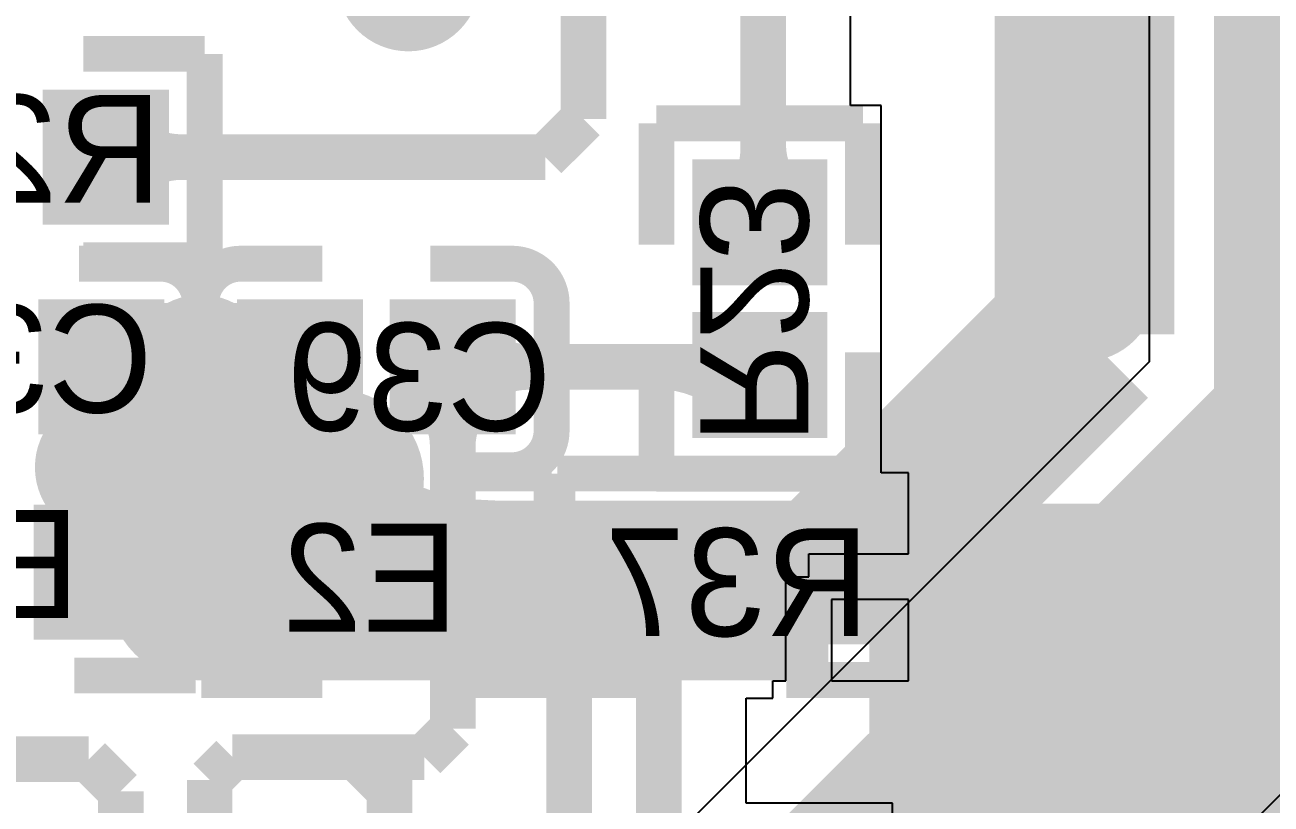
# Model space of a CAD drawing. Extents: x 81 to 196, y 150 to 213.
# Drawn here: x 89.06 to 96, y 158.29 to 162.63 of the extents above; entities that cross this region are included whole.
import ezdxf

# ---------------------------------------------------------------- set-up
doc = ezdxf.new("R2010")
doc.units = 0
doc.header["$MEASUREMENT"] = 0
for name, color, linetype in [('BOTTOMLAYER', 5, 'CONTINUOUS'), ('BOTTOMOVERLAY', 54, 'CONTINUOUS'), ('BOTTOMPASTE', 16, 'CONTINUOUS'), ('BOTTOMSOLDER', 6, 'CONTINUOUS'), ('MULTILAYER', 9, 'CONTINUOUS'), ('TOPLAYER', 1, 'CONTINUOUS')]:
    doc.layers.add(name, color=color, linetype=linetype)

msp = doc.modelspace()

# ---------------------------------------------------------------- linework, layer by layer
at = {"layer": 'BOTTOMLAYER'}
for p, q in [((93.656714, 162.177428), (93.656714, 162.789697)), ((93.826574, 162.177428), (93.656714, 162.177428)), ((93.826574, 160.132027), (93.826574, 162.177428)), ((93.978176, 160.132027), (93.826574, 160.132027)), ((93.978176, 159.680026), (93.978176, 160.132027)), ((93.424177, 159.553026), (93.424177, 159.680026)), ((93.424177, 159.680026), (93.978176, 159.680026)), ((93.297177, 158.974025), (93.297177, 159.553026)), ((93.297177, 159.553026), (93.424177, 159.553026)), ((93.978176, 159.426026), (93.551177, 159.426026)), ((93.551177, 159.426026), (93.551177, 158.974025)), ((93.978176, 158.974025), (93.978176, 159.426026)), ((93.224175, 158.878026), (93.224175, 158.974025)), ((93.224175, 158.974025), (93.297177, 158.974025)), ((93.551177, 158.974025), (93.978176, 158.974025)), ((93.076517, 158.291624), (93.076517, 158.878026)), ((93.076517, 158.878026), (93.224175, 158.878026)), ((93.090172, 158.291624), (93.076517, 158.291624)), ((93.590174, 158.291624), (93.090172, 158.291624)), ((93.890173, 158.291624), (93.590174, 158.291624)), ((93.890173, 158.195625), (93.890173, 158.291624))]:
    msp.add_line(p, q, dxfattribs=at)
for points, const_width in [([(92.170372, 162.102424), (92.170372, 163.889695)], 0.254), ([(93.17037, 161.527429), (93.17037, 163.889695)], 0.254), ([(91.957774, 161.889826), (92.170372, 162.102424)], 0.254), ([(91.957774, 161.889826), (89.512577, 161.889826)], 0.254), ([(90.592974, 160.721429), (89.487174, 160.721429)], 0.499999), ([(90.592971, 160.721426), (90.592974, 160.721429)], 0.499999), ([(90.592971, 159.553026), (90.592971, 160.721426)], 0.499999), ([(91.442972, 160.721426), (91.442974, 160.721429)], 0.254), ([(91.442972, 159.553026), (91.442972, 160.721426)], 0.254), ([(93.107574, 160.721429), (91.442974, 160.721429)], 0.254), ([(93.151574, 160.677428), (93.107574, 160.721429)], 0.254), ([(90.567571, 159.578426), (89.461777, 159.578426)], 0.499999), ([(90.592971, 159.553026), (90.567571, 159.578426)], 0.499999), ([(94.624774, 159.476826), (93.449577, 159.476826)], 0.499999), ([(91.442972, 158.708024), (91.442972, 159.476826)], 0.254), ([(92.090174, 158.992824), (92.574176, 159.476826)], 0.254), ([(92.590173, 159.460829), (92.574176, 159.476826)], 0.254), ([(92.590173, 156.733626), (92.590173, 159.460829)], 0.254), ([(92.090174, 156.733626), (92.090174, 158.992824)], 0.254), ([(91.283973, 158.549025), (91.442972, 158.708024)], 0.254), ([(89.417774, 158.537026), (88.857704, 158.537026)], 0.254), ([(89.595574, 158.359226), (89.417774, 158.537026)], 0.254), ([(90.090173, 158.422025), (90.217173, 158.549025)], 0.254), ([(91.283973, 158.549025), (90.217173, 158.549025)], 0.254), ([(91.092172, 158.361228), (90.904375, 158.549025)], 0.254), ([(91.090174, 156.708226), (91.090174, 158.549025)], 0.254), ([(90.090173, 157.241626), (90.090173, 158.422025)], 0.254), ([(89.595574, 156.251026), (89.595574, 158.359226)], 0.254)]:
    msp.add_lwpolyline(points, dxfattribs=dict(at, const_width=const_width))
for points, const_width in [([(91.195774, 162.730426, 1), (91.195774, 163.030426, 1)], 0.299999), ([(89.634906, 161.948655, 1), (89.634906, 162.075655, 1)], 0.127), ([(93.17037, 161.896567, 1), (93.17037, 162.023567, 1)], 0.127), ([(89.930234, 161.826326, 1), (89.930234, 161.953326, 1)], 0.127), ([(89.930234, 161.826326, 1), (89.930234, 161.953326, 1)], 0.127), ([(93.17037, 161.866605, 1), (93.17037, 161.993605, 1)], 0.127), ([(89.634906, 161.703997, 1), (89.634906, 161.830997, 1)], 0.127), ([(93.054246, 161.586258, 1), (93.054246, 161.713258, 1)], 0.127), ([(93.298904, 161.586258, 1), (93.298904, 161.713258, 1)], 0.127), ([(90.040074, 160.571429, 1), (90.040074, 160.871428, 1)], 0.299999), ([(90.592971, 160.596384, 1), (90.592971, 160.846381, 1)], 0.249999), ([(91.565303, 160.780257, 1), (91.565303, 160.907257, 1)], 0.127), ([(93.004244, 160.736257, 1), (93.004244, 160.863257, 1)], 0.127), ([(91.860632, 160.657929, 1), (91.860632, 160.784929, 1)], 0.127), ([(91.860632, 160.657929, 1), (91.860632, 160.784929, 1)], 0.127), ([(92.602688, 160.657929, 1), (92.602688, 160.784929, 1)], 0.127), ([(92.815141, 160.657929, 1), (92.815141, 160.784929, 1)], 0.127), ([(91.320645, 160.510598, 1), (91.320645, 160.637598, 1)], 0.127), ([(91.565303, 160.5356, 1), (91.565303, 160.6626, 1)], 0.127), ([(91.565303, 160.510598, 1), (91.565303, 160.637598, 1)], 0.127), ([(93.004244, 160.491599, 1), (93.004244, 160.618599, 1)], 0.127), ([(89.519374, 160.012626, 1), (89.519374, 160.312626, 1)], 0.299999), ([(90.078174, 160.012626, 1), (90.078174, 160.312626, 1)], 0.299999), ([(90.586174, 159.987226, 1), (90.586174, 160.287226, 1)], 0.299999), ([(91.442972, 160.215275, 1), (91.442972, 160.342275, 1)], 0.127), ([(91.442972, 160.215265, 1), (91.442972, 160.342265, 1)], 0.127), ([(90.074364, 159.987772, 1), (90.074364, 160.237769, 1)], 0.249999), ([(91.442972, 159.932184, 1), (91.442972, 160.059184, 1)], 0.127), ([(91.442972, 159.932184, 1), (91.442972, 160.059184, 1)], 0.127), ([(90.592971, 159.584558, 1), (90.592971, 159.834555, 1)], 0.249999), ([(90.078174, 159.428426, 1), (90.078174, 159.728426, 1)], 0.299999), ([(90.047801, 159.493145, 1), (90.047801, 159.743142, 1)], 0.249999), ([(90.592971, 159.428043, 1), (90.592971, 159.67804, 1)], 0.249999), ([(91.320643, 159.636856, 1), (91.320643, 159.763856, 1)], 0.127), ([(91.565301, 159.636856, 1), (91.565301, 159.763856, 1)], 0.127), ([(92.401177, 159.464525, 1), (92.401177, 159.591525, 1)], 0.127), ([(92.401177, 159.388325, 1), (92.401177, 159.515325, 1)], 0.127), ([(92.401177, 159.388325, 1), (92.401177, 159.515325, 1)], 0.127), ([(92.401177, 159.388325, 1), (92.401177, 159.515325, 1)], 0.127), ([(92.401177, 159.388325, 1), (92.401177, 159.515325, 1)], 0.127), ([(92.401177, 159.388325, 1), (92.401177, 159.515325, 1)], 0.127), ([(92.401177, 159.388325, 1), (92.401177, 159.515325, 1)], 0.127), ([(92.401177, 159.388325, 1), (92.401177, 159.515325, 1)], 0.127), ([(92.401177, 159.388325, 1), (92.401177, 159.515325, 1)], 0.127), ([(92.401177, 159.388325, 1), (92.401177, 159.515325, 1)], 0.127), ([(91.320643, 159.342196, 1), (91.320643, 159.469196, 1)], 0.127), ([(91.565301, 159.342196, 1), (91.565301, 159.469196, 1)], 0.127), ([(92.451847, 159.342196, 1), (92.451847, 159.469196, 1)], 0.127), ([(92.696505, 159.342196, 1), (92.696505, 159.469196, 1)], 0.127), ([(90.351536, 159.095976, 1), (90.351536, 159.345973, 1)], 0.249999), ([(92.451847, 159.265996, 1), (92.451847, 159.392996, 1)], 0.127), ([(92.451847, 159.265996, 1), (92.451847, 159.392996, 1)], 0.127), ([(92.451847, 159.265996, 1), (92.451847, 159.392996, 1)], 0.127), ([(92.451847, 159.265996, 1), (92.451847, 159.392996, 1)], 0.127), ([(92.451847, 159.265996, 1), (92.451847, 159.392996, 1)], 0.127), ([(92.451847, 159.265996, 1), (92.451847, 159.392996, 1)], 0.127), ([(92.451847, 159.265996, 1), (92.451847, 159.392996, 1)], 0.127), ([(92.451847, 159.265996, 1), (92.451847, 159.392996, 1)], 0.127), ([(92.451847, 159.265996, 1), (92.451847, 159.392996, 1)], 0.127), ([(92.574176, 159.291525, 1), (92.574176, 159.418525, 1)], 0.127), ([(92.696505, 159.265996, 1), (92.696505, 159.392996, 1)], 0.127), ([(92.696505, 159.265996, 1), (92.696505, 159.392996, 1)], 0.127), ([(92.696505, 159.265996, 1), (92.696505, 159.392996, 1)], 0.127), ([(92.696505, 159.265996, 1), (92.696505, 159.392996, 1)], 0.127), ([(92.696505, 159.265996, 1), (92.696505, 159.392996, 1)], 0.127), ([(92.696505, 159.265996, 1), (92.696505, 159.392996, 1)], 0.127), ([(92.696505, 159.265996, 1), (92.696505, 159.392996, 1)], 0.127), ([(92.696505, 159.265996, 1), (92.696505, 159.392996, 1)], 0.127), ([(92.696505, 159.265996, 1), (92.696505, 159.392996, 1)], 0.127), ([(92.366249, 159.205399, 1), (92.366249, 159.332399, 1)], 0.127), ([(92.574176, 159.215325, 1), (92.574176, 159.342325, 1)], 0.127), ([(92.574176, 159.215325, 1), (92.574176, 159.342325, 1)], 0.127), ([(92.574176, 159.215325, 1), (92.574176, 159.342325, 1)], 0.127), ([(92.574176, 159.215325, 1), (92.574176, 159.342325, 1)], 0.127), ([(92.574176, 159.215325, 1), (92.574176, 159.342325, 1)], 0.127), ([(92.574176, 159.215325, 1), (92.574176, 159.342325, 1)], 0.127), ([(92.574176, 159.215325, 1), (92.574176, 159.342325, 1)], 0.127), ([(92.574176, 159.215325, 1), (92.574176, 159.342325, 1)], 0.127), ([(92.574176, 159.215325, 1), (92.574176, 159.342325, 1)], 0.127), ([(92.296526, 159.135676, 1), (92.296526, 159.262676, 1)], 0.127), ([(92.296526, 159.135676, 1), (92.296526, 159.262676, 1)], 0.127), ([(92.296526, 159.135676, 1), (92.296526, 159.262676, 1)], 0.127), ([(92.296526, 159.135676, 1), (92.296526, 159.262676, 1)], 0.127), ([(92.296526, 159.135676, 1), (92.296526, 159.262676, 1)], 0.127), ([(92.296526, 159.135676, 1), (92.296526, 159.262676, 1)], 0.127), ([(92.296526, 159.135676, 1), (92.296526, 159.262676, 1)], 0.127), ([(92.296526, 159.135676, 1), (92.296526, 159.262676, 1)], 0.127), ([(92.296526, 159.135676, 1), (92.296526, 159.262676, 1)], 0.127), ([(91.442972, 159.046867, 1), (91.442972, 159.173867, 1)], 0.127), ([(91.442972, 159.046867, 1), (91.442972, 159.173867, 1)], 0.127), ([(92.236168, 159.075318, 1), (92.236168, 159.202318, 1)], 0.127), ([(92.236168, 159.075318, 1), (92.236168, 159.202318, 1)], 0.127), ([(92.236168, 159.075318, 1), (92.236168, 159.202318, 1)], 0.127), ([(92.236168, 159.075318, 1), (92.236168, 159.202318, 1)], 0.127), ([(92.236168, 159.075318, 1), (92.236168, 159.202318, 1)], 0.127), ([(92.236168, 159.075318, 1), (92.236168, 159.202318, 1)], 0.127), ([(92.236168, 159.075318, 1), (92.236168, 159.202318, 1)], 0.127), ([(92.236168, 159.075318, 1), (92.236168, 159.202318, 1)], 0.127), ([(92.236168, 159.075318, 1), (92.236168, 159.202318, 1)], 0.127), ([(92.242645, 159.081795, 1), (92.242645, 159.208795, 1)], 0.127), ([(92.590173, 159.085488, 1), (92.590173, 159.212488, 1)], 0.127), ([(92.590173, 159.009288, 1), (92.590173, 159.136288, 1)], 0.127), ([(92.590173, 159.009288, 1), (92.590173, 159.136288, 1)], 0.127), ([(92.590173, 159.009288, 1), (92.590173, 159.136288, 1)], 0.127), ([(92.590173, 159.009288, 1), (92.590173, 159.136288, 1)], 0.127), ([(92.590173, 159.009288, 1), (92.590173, 159.136288, 1)], 0.127), ([(92.590173, 159.009288, 1), (92.590173, 159.136288, 1)], 0.127), ([(92.590173, 159.009288, 1), (92.590173, 159.136288, 1)], 0.127), ([(92.590173, 159.009288, 1), (92.590173, 159.136288, 1)], 0.127), ([(92.590173, 159.009288, 1), (92.590173, 159.136288, 1)], 0.127), ([(92.590173, 159.008247, 1), (92.590173, 159.135247, 1)], 0.127), ([(92.590173, 158.932047, 1), (92.590173, 159.059047, 1)], 0.127), ([(92.590173, 158.932047, 1), (92.590173, 159.059047, 1)], 0.127), ([(92.590173, 158.932047, 1), (92.590173, 159.059047, 1)], 0.127), ([(92.590173, 158.932047, 1), (92.590173, 159.059047, 1)], 0.127), ([(92.590173, 158.932047, 1), (92.590173, 159.059047, 1)], 0.127), ([(92.590173, 158.932047, 1), (92.590173, 159.059047, 1)], 0.127), ([(92.590173, 158.932047, 1), (92.590173, 159.059047, 1)], 0.127), ([(92.590173, 158.932047, 1), (92.590173, 159.059047, 1)], 0.127), ([(92.590173, 158.932047, 1), (92.590173, 159.059047, 1)], 0.127)]:
    msp.add_lwpolyline(points, format="xyb", close=True, dxfattribs=dict(at, const_width=const_width))
for points, const_width in [([(89.930234, 161.889826, -0.198912), (89.634906, 162.012155)], 0.254), ([(93.298904, 161.649758, -0.198912), (93.17037, 161.960067)], 0.254), ([(89.634906, 161.767497, -0.198912), (89.930234, 161.889826)], 0.254), ([(93.17037, 161.930105, -0.198912), (93.054246, 161.649758)], 0.254), ([(90.592971, 160.721383, -0.233595), (90.047801, 159.618144)], 0.499999), ([(91.860632, 160.721429, -0.198912), (91.565303, 160.843757)], 0.254), ([(93.004244, 160.799757, -0.198912), (92.815141, 160.721429)], 0.254), ([(91.565303, 160.5991, -0.198912), (91.860632, 160.721429)], 0.254), ([(92.602688, 160.721429, -0.198912), (93.004244, 160.555099)], 0.254), ([(91.320645, 160.574098, -0.198912), (91.442972, 160.278775)], 0.254), ([(91.442972, 160.278765, -0.198912), (91.565303, 160.574098)], 0.254), ([(90.074364, 160.112771, -0.392057), (90.592971, 159.553041)], 0.499999), ([(91.442972, 159.995684, -0.198912), (91.320643, 159.700356)], 0.254), ([(91.565301, 159.700356, -0.198912), (91.442972, 159.995684)], 0.254), ([(90.592971, 159.709556, -0.233595), (90.351536, 159.220974)], 0.499999), ([(92.401177, 159.528025, -0.198912), (92.242645, 159.145295)], 0.254), ([(92.401177, 159.451825, -0.198912), (92.296526, 159.199176)], 0.254), ([(92.401177, 159.451825, -0.198912), (92.296526, 159.199176)], 0.254), ([(92.401177, 159.451825, -0.198912), (92.296526, 159.199176)], 0.254), ([(92.401177, 159.451825, -0.198912), (92.296526, 159.199176)], 0.254), ([(92.401177, 159.451825, -0.198912), (92.296526, 159.199176)], 0.254), ([(92.401177, 159.451825, -0.198912), (92.296526, 159.199176)], 0.254), ([(92.401177, 159.451825, -0.198912), (92.296526, 159.199176)], 0.254), ([(92.401177, 159.451825, -0.198912), (92.296526, 159.199176)], 0.254), ([(92.401177, 159.451825, -0.198912), (92.296526, 159.199176)], 0.254), ([(91.320643, 159.405696, -0.198912), (91.442972, 159.110367)], 0.254), ([(91.442972, 159.110367, -0.198912), (91.565301, 159.405696)], 0.254), ([(92.451847, 159.405696, -0.198912), (92.590173, 159.071747)], 0.254), ([(92.590173, 159.148988, -0.198912), (92.696505, 159.405696)], 0.254), ([(92.366249, 159.268899, -0.198912), (92.574176, 159.355025)], 0.254), ([(92.451847, 159.329496, -0.198912), (92.590173, 158.995547)], 0.254), ([(92.451847, 159.329496, -0.198912), (92.590173, 158.995547)], 0.254), ([(92.451847, 159.329496, -0.198912), (92.590173, 158.995547)], 0.254), ([(92.451847, 159.329496, -0.198912), (92.590173, 158.995547)], 0.254), ([(92.451847, 159.329496, -0.198912), (92.590173, 158.995547)], 0.254), ([(92.451847, 159.329496, -0.198912), (92.590173, 158.995547)], 0.254), ([(92.451847, 159.329496, -0.198912), (92.590173, 158.995547)], 0.254), ([(92.451847, 159.329496, -0.198912), (92.590173, 158.995547)], 0.254), ([(92.451847, 159.329496, -0.198912), (92.590173, 158.995547)], 0.254), ([(92.590173, 159.072788, -0.198912), (92.696505, 159.329496)], 0.254), ([(92.590173, 159.072788, -0.198912), (92.696505, 159.329496)], 0.254), ([(92.590173, 159.072788, -0.198912), (92.696505, 159.329496)], 0.254), ([(92.590173, 159.072788, -0.198912), (92.696505, 159.329496)], 0.254), ([(92.590173, 159.072788, -0.198912), (92.696505, 159.329496)], 0.254), ([(92.590173, 159.072788, -0.198912), (92.696505, 159.329496)], 0.254), ([(92.590173, 159.072788, -0.198912), (92.696505, 159.329496)], 0.254), ([(92.590173, 159.072788, -0.198912), (92.696505, 159.329496)], 0.254), ([(92.590173, 159.072788, -0.198912), (92.696505, 159.329496)], 0.254), ([(92.236168, 159.138818, -0.198912), (92.574176, 159.278825)], 0.254), ([(92.236168, 159.138818, -0.198912), (92.574176, 159.278825)], 0.254), ([(92.236168, 159.138818, -0.198912), (92.574176, 159.278825)], 0.254), ([(92.236168, 159.138818, -0.198912), (92.574176, 159.278825)], 0.254), ([(92.236168, 159.138818, -0.198912), (92.574176, 159.278825)], 0.254), ([(92.236168, 159.138818, -0.198912), (92.574176, 159.278825)], 0.254), ([(92.236168, 159.138818, -0.198912), (92.574176, 159.278825)], 0.254), ([(92.236168, 159.138818, -0.198912), (92.574176, 159.278825)], 0.254), ([(92.236168, 159.138818, -0.198912), (92.574176, 159.278825)], 0.254)]:
    msp.add_lwpolyline(points, format="xyb", dxfattribs=dict(at, const_width=const_width))
for points in [[(89.212578, 161.564825), (89.812576, 161.564825), (89.212578, 162.214827), (89.812576, 162.214827)], [(93.476575, 161.22743), (93.476575, 161.827428), (92.826573, 161.22743), (92.826573, 161.827428)], [(89.787174, 161.046429), (89.187175, 161.046429), (89.787174, 160.396428), (89.187175, 160.396428)], [(90.890974, 159.248226), (90.890974, 161.077026), (89.214574, 159.248226), (89.214574, 161.077026)], [(90.892973, 161.046429), (90.292974, 161.046429), (90.892973, 160.396428), (90.292974, 160.396428)], [(91.742974, 161.046429), (91.142975, 161.046429), (91.742974, 160.396428), (91.142975, 160.396428)], [(93.476575, 160.377429), (93.476575, 160.977428), (92.826573, 160.377429), (92.826573, 160.977428)], [(95.031174, 157.749626), (95.031174, 159.959426), (93.761174, 157.749626), (93.761174, 159.959426)], [(96.428174, 155.082626), (96.428174, 159.959426), (94.446974, 155.082626), (94.446974, 159.959426)], [(89.161778, 159.253425), (89.761776, 159.253425), (89.161778, 159.903427), (89.761776, 159.903427)], [(90.89297, 159.878027), (90.292972, 159.878027), (90.89297, 159.228025), (90.292972, 159.228025)], [(91.742971, 159.878027), (91.142972, 159.878027), (91.742971, 159.228025), (91.142972, 159.228025)], [(92.274177, 159.228025), (92.874176, 159.228025), (92.274177, 159.878027), (92.874176, 159.878027)], [(93.124178, 159.228025), (93.724176, 159.228025), (93.124178, 159.878027), (93.724176, 159.878027)], [(95.843974, 152.466426), (95.843974, 159.908626), (94.446974, 152.466426), (94.446974, 159.908626)], [(96.402774, 156.251026), (96.402774, 158.460826), (93.763176, 156.251026), (93.763176, 158.460826)]]:
    msp.add_solid(points, dxfattribs=at)
at = {"layer": 'BOTTOMOVERLAY'}
for points, const_width in [([(95.869374, 149.723226), (95.869374, 174.513626)], 0.1), ([(90.062573, 162.464829), (89.387573, 162.464829)], 0.2), ([(90.062573, 161.314828), (90.062573, 162.464829)], 0.2), ([(93.726572, 162.077425), (92.576571, 162.077425)], 0.2), ([(92.576571, 161.402425), (92.576571, 162.077425)], 0.2), ([(93.726572, 161.402425), (93.726572, 162.077425)], 0.2), ([(89.812175, 161.296426), (89.362173, 161.296426)], 0.2), ([(90.062573, 161.314828), (89.387573, 161.314828)], 0.2), ([(90.717977, 161.296424), (90.267975, 161.296424)], 0.2), ([(91.767975, 161.296426), (91.317973, 161.296426)], 0.2), ([(90.037171, 160.366431), (90.037171, 161.076427)], 0.2), ([(90.042977, 160.366425), (90.042977, 161.076421)], 0.2), ([(91.992971, 160.366431), (91.992971, 161.076427)], 0.2), ([(92.576571, 160.127427), (92.576571, 160.802427)], 0.2), ([(93.726572, 160.127427), (93.726572, 160.802427)], 0.2), ([(90.011773, 160.153429), (89.336773, 160.153429)], 0.2), ([(89.812172, 160.146428), (89.362171, 160.146428)], 0.2), ([(90.011773, 159.003428), (90.011773, 160.153429)], 0.2), ([(90.042975, 158.978023), (90.042975, 160.128024)], 0.2), ([(90.717975, 160.128024), (90.042975, 160.128024)], 0.2), ([(90.717975, 160.146426), (90.267973, 160.146426)], 0.2), ([(91.767973, 160.146428), (91.317971, 160.146428)], 0.2), ([(91.992973, 160.128024), (91.317973, 160.128024)], 0.2), ([(91.992973, 158.978023), (91.992973, 160.128024)], 0.2), ([(92.024175, 158.978028), (92.024175, 160.128029)], 0.2), ([(92.699175, 160.128029), (92.024175, 160.128029)], 0.2), ([(93.726572, 160.127427), (92.576571, 160.127427)], 0.2), ([(93.974173, 160.128029), (93.299173, 160.128029)], 0.2), ([(93.974173, 158.978028), (93.974173, 160.128029)], 0.2), ([(90.011773, 159.003428), (89.336773, 159.003428)], 0.2), ([(90.717975, 158.978023), (90.042975, 158.978023)], 0.2), ([(91.992973, 158.978023), (91.317973, 158.978023)], 0.2), ([(92.699175, 158.978028), (92.024175, 158.978028)], 0.2), ([(93.974173, 158.978028), (93.299173, 158.978028)], 0.2)]:
    msp.add_lwpolyline(points, dxfattribs=dict(at, const_width=const_width))
at = {"layer": 'BOTTOMOVERLAY', "const_width": 0.2}
for points in [[(89.817176, 161.296426, -0.414214), (90.037176, 161.076427)], [(90.042977, 161.076424, -0.414214), (90.262977, 161.296424)], [(91.772976, 161.296426, -0.414214), (91.992976, 161.076427)], [(90.037176, 160.366431, -0.414214), (89.817176, 160.146431)], [(90.262977, 160.146423, -0.414214), (90.042977, 160.366423)], [(91.992976, 160.366431, -0.414214), (91.772976, 160.146431)]]:
    msp.add_lwpolyline(points, format="xyb", dxfattribs=at)
at = {"layer": 'BOTTOMOVERLAY', "const_width": 0.1}
for points in [[(89.817176, 161.246426, 1), (89.817176, 161.346426, 1)], [(90.262977, 161.246424, 1), (90.262977, 161.346423, 1)], [(91.772976, 161.246426, 1), (91.772976, 161.346426, 1)], [(90.037176, 161.026427, 1), (90.037176, 161.126426, 1)], [(90.042977, 161.026424, 1), (90.042977, 161.126424, 1)], [(91.992976, 161.026427, 1), (91.992976, 161.126426, 1)], [(90.037176, 160.316431, 1), (90.037176, 160.41643, 1)], [(90.042977, 160.316423, 1), (90.042977, 160.416423, 1)], [(91.992976, 160.316431, 1), (91.992976, 160.41643, 1)], [(89.817176, 160.096431, 1), (89.817176, 160.196431, 1)], [(90.262977, 160.096423, 1), (90.262977, 160.196423, 1)], [(91.772976, 160.096431, 1), (91.772976, 160.196431, 1)]]:
    msp.add_lwpolyline(points, format="xyb", close=True, dxfattribs=at)
at = {"layer": 'BOTTOMPASTE'}
for points in [[(89.212578, 161.564825), (89.812576, 161.564825), (89.212578, 162.214827), (89.812576, 162.214827)], [(93.476575, 161.22743), (93.476575, 161.827428), (92.826573, 161.22743), (92.826573, 161.827428)], [(89.787174, 161.046429), (89.187175, 161.046429), (89.787174, 160.396428), (89.187175, 160.396428)], [(90.892973, 161.046429), (90.292974, 161.046429), (90.892973, 160.396428), (90.292974, 160.396428)], [(91.742974, 161.046429), (91.142975, 161.046429), (91.742974, 160.396428), (91.142975, 160.396428)], [(93.476575, 160.377429), (93.476575, 160.977428), (92.826573, 160.377429), (92.826573, 160.977428)], [(89.161778, 159.253425), (89.761776, 159.253425), (89.161778, 159.903427), (89.761776, 159.903427)], [(90.89297, 159.878027), (90.292972, 159.878027), (90.89297, 159.228025), (90.292972, 159.228025)], [(91.742971, 159.878027), (91.142972, 159.878027), (91.742971, 159.228025), (91.142972, 159.228025)], [(92.274177, 159.228025), (92.874176, 159.228025), (92.274177, 159.878027), (92.874176, 159.878027)], [(93.124178, 159.228025), (93.724176, 159.228025), (93.124178, 159.878027), (93.724176, 159.878027)]]:
    msp.add_solid(points, dxfattribs=at)
at = {"layer": 'BOTTOMSOLDER', "const_width": 0.401599}
for points in [[(91.195774, 162.679626, 1), (91.195774, 163.081226, 1)], [(94.952774, 162.019226, 1), (94.952774, 162.420826, 1)], [(94.952774, 160.952426, 1), (94.952774, 161.354026, 1)], [(90.040074, 160.520629, 1), (90.040074, 160.922228, 1)], [(89.519374, 159.961826, 1), (89.519374, 160.363426, 1)], [(90.078174, 159.961826, 1), (90.078174, 160.363426, 1)], [(90.586174, 159.936426, 1), (90.586174, 160.338026, 1)], [(90.078174, 159.377626, 1), (90.078174, 159.779226, 1)]]:
    msp.add_lwpolyline(points, format="xyb", close=True, dxfattribs=at)
at = {"layer": 'BOTTOMSOLDER'}
for points in [[(89.161778, 161.514025), (89.863376, 161.514025), (89.161778, 162.265627), (89.863376, 162.265627)], [(93.527375, 161.17663), (93.527375, 161.878228), (92.775773, 161.17663), (92.775773, 161.878228)], [(89.837974, 161.097229), (89.136375, 161.097229), (89.837974, 160.345628), (89.136375, 160.345628)], [(90.943773, 161.097229), (90.242174, 161.097229), (90.943773, 160.345628), (90.242174, 160.345628)], [(91.793774, 161.097229), (91.092175, 161.097229), (91.793774, 160.345628), (91.092175, 160.345628)], [(93.527375, 160.326629), (93.527375, 161.028228), (92.775773, 160.326629), (92.775773, 161.028228)], [(89.110978, 159.202625), (89.812576, 159.202625), (89.110978, 159.954227), (89.812576, 159.954227)], [(90.94377, 159.928827), (90.242172, 159.928827), (90.94377, 159.177225), (90.242172, 159.177225)], [(91.793771, 159.928827), (91.092172, 159.928827), (91.793771, 159.177225), (91.092172, 159.177225)], [(92.223377, 159.177225), (92.924976, 159.177225), (92.223377, 159.928827), (92.924976, 159.928827)], [(93.073378, 159.177225), (93.774976, 159.177225), (93.073378, 159.928827), (93.774976, 159.928827)]]:
    msp.add_solid(points, dxfattribs=at)
at = {"layer": 'MULTILAYER', "const_width": 0.299999}
for points in [[(90.078174, 160.012626, 1), (90.078174, 160.312626, 1)], [(90.586174, 159.987226, 1), (90.586174, 160.287226, 1)], [(90.078174, 159.428426, 1), (90.078174, 159.728426, 1)]]:
    msp.add_lwpolyline(points, format="xyb", close=True, dxfattribs=at)
at = {"layer": 'TOPLAYER'}
for p, q in [((95.318684, 178.210027), (95.318684, 160.749191)), ((95.318684, 160.749191), (91.695646, 157.126153)), ((95.303701, 157.596098), (97.212696, 159.505094))]:
    msp.add_line(p, q, dxfattribs=at)
for points, const_width in [([(94.958774, 160.903026), (94.958774, 190.464826)], 1.000001), ([(96.428174, 160.289626), (96.428174, 178.210027)], 1.5), ([(93.532574, 159.476826), (94.958774, 160.903026)], 1.000001), ([(92.480173, 156.341625), (96.428174, 160.289626)], 1.5), ([(93.532574, 159.476826), (90.027374, 159.476826)], 1.000001)]:
    msp.add_lwpolyline(points, dxfattribs=dict(at, const_width=const_width))
for points, const_width in [([(94.952774, 162.070026, 1), (94.952774, 162.370026, 1)], 0.299999), ([(94.952774, 161.003226, 1), (94.952774, 161.303226, 1)], 0.299999), ([(90.78248, 159.848969, 1), (90.78248, 160.348968, 1)], 0.499999), ([(89.936752, 159.771204, 1), (89.936752, 160.271203, 1)], 0.499999), ([(90.444752, 159.745804, 1), (90.444752, 160.245803, 1)], 0.499999), ([(90.078174, 160.012626, 1), (90.078174, 160.312626, 1)], 0.299999), ([(90.586174, 159.987226, 1), (90.586174, 160.287226, 1)], 0.299999), ([(90.027387, 159.226826, 1), (90.027387, 159.726825, 1)], 0.499999), ([(91.250996, 159.226826, 1), (91.250996, 159.726825, 1)], 0.499999), ([(91.697675, 159.226826, 1), (91.697675, 159.726825, 1)], 0.499999), ([(90.078174, 159.428426, 1), (90.078174, 159.728426, 1)], 0.299999)]:
    msp.add_lwpolyline(points, format="xyb", close=True, dxfattribs=dict(at, const_width=const_width))
at = {"layer": 'TOPLAYER', "const_width": 1.000001}
for points in [[(90.78248, 160.098969, -0.358899), (90.027387, 159.476826)], [(91.250996, 159.476826, -0.198912), (89.936752, 160.021204)], [(91.697675, 159.476826, -0.198912), (90.444752, 159.995804)]]:
    msp.add_lwpolyline(points, format="xyb", dxfattribs=at)

# ---------------------------------------------------------------- texts
at = {"layer": 'BOTTOMOVERLAY', "text_generation_flag": 2}
for s, p in [('R21', (89.824174, 161.635826)), ('C38', (89.773374, 160.467426)), ('C39', (91.992971, 160.366431)), ('E1', (89.366974, 159.324426)), ('E2', (91.475174, 159.248226)), ('R37', (93.761174, 159.222826))]:
    msp.add_text(s, height=0.599999, dxfattribs=at).set_placement(p)
msp.add_text('R23', height=0.599999, rotation=270, dxfattribs=at).set_placement((92.821374, 160.289626))

doc.saveas('drawing.dxf')
